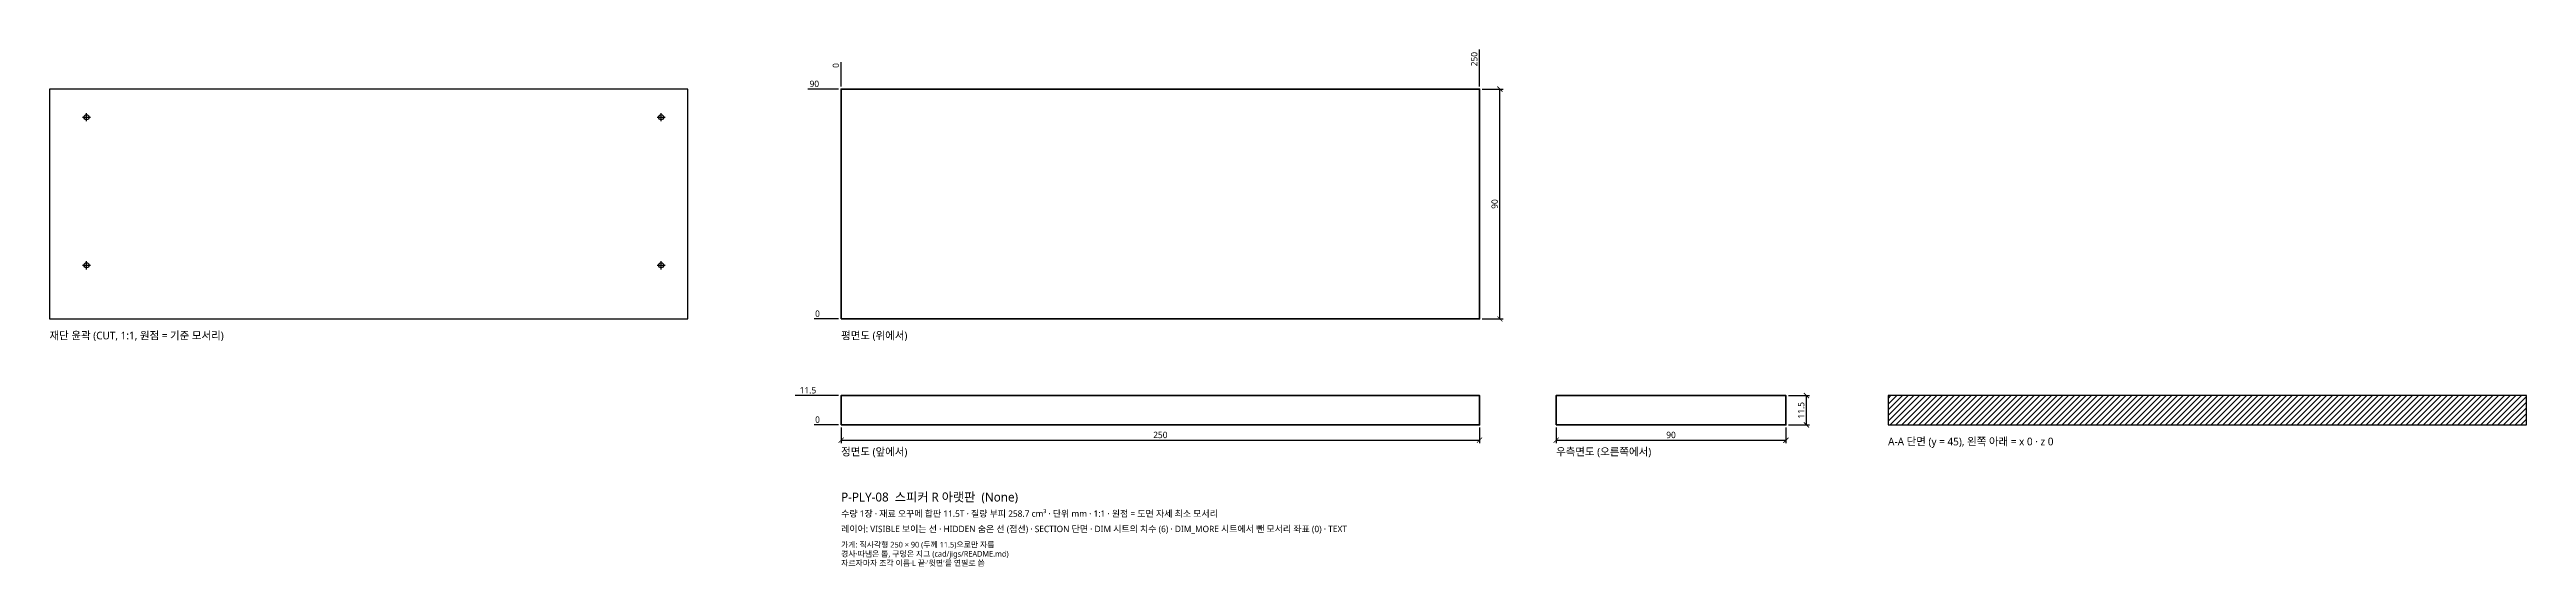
# Model space of a CAD drawing. Header units: millimetres. Extents: x -310 to 660, y -55 to 147.
import ezdxf

# ---------------------------------------------------------------- set-up
doc = ezdxf.new("R2010")
doc.units = ezdxf.units.MM
doc.layers.add('CUT', color=1, linetype='CONTINUOUS')
doc.layers.add('MARK', color=30, linetype='CONTINUOUS')
for name, color, linetype, lineweight in [('DIM', 4, 'CONTINUOUS', 13), ('SECTION', 5, 'CONTINUOUS', 25), ('TEXT', 7, 'CONTINUOUS', 18), ('VISIBLE', 7, 'CONTINUOUS', 35)]:
    doc.layers.add(name, color=color, linetype=linetype, lineweight=lineweight)
doc.styles.add('KR', font='malgun.ttf')
doc.dimstyles.new('TOCCATA', dxfattribs={"dimtxt": 2.5, "dimasz": 2, "dimexe": 1.2, "dimexo": 1, "dimgap": 0.8, "dimtad": 1, "dimdsep": 46, "dimtxsty": 'KR', "dimblk": 'ARCHTICK', "dimcen": 2.5, "dimazin": 3, "dimtfac": 0.5, "dimtmove": 2, "dimatfit": 3})

# ---------------------------------------------------------------- blocks, each defined once
blk = doc.blocks.new('_ARCHTICK')
at = {"color": 0, "linetype": 'BYBLOCK', "const_width": 0.15}
blk.add_lwpolyline([(-0.5, -0.5), (0.5, 0.5)], dxfattribs=at)

msp = doc.modelspace()

# ---------------------------------------------------------------- hatches: boundary and pattern name
at = {"layer": 'SECTION'}
h = msp.add_hatch(dxfattribs=at)
h.set_pattern_fill('ANSI31', scale=0.5)
h.paths.add_polyline_path([(660, 11.5), (410, 11.5), (410, 0), (660, 0)])

# ---------------------------------------------------------------- linework, layer by layer
at = {"layer": 'CUT'}
msp.add_lwpolyline([(-60, 131.5), (-310, 131.5), (-310, 41.5), (-60, 41.5)], close=True, dxfattribs=at)
at = {"layer": 'MARK'}
for p, q in [((-297.1, 120.5), (-293.9, 120.5)), ((-295.5, 118.9), (-295.5, 122.1)), ((-72.1, 120.5), (-68.9, 120.5)), ((-70.5, 118.9), (-70.5, 122.1)), ((-297.1, 62.5), (-293.9, 62.5)), ((-295.5, 60.9), (-295.5, 64.1)), ((-72.1, 62.5), (-68.9, 62.5)), ((-70.5, 60.9), (-70.5, 64.1))]:
    msp.add_line(p, q, dxfattribs=at)
for centre in [(-295.5, 120.5), (-70.5, 120.5), (-295.5, 62.5), (-70.5, 62.5)]:
    msp.add_circle(centre, 1, dxfattribs=at)
at = {"layer": 'SECTION'}
msp.add_lwpolyline([(660, 11.5), (410, 11.5), (410, 0), (660, 0)], close=True, dxfattribs=at)
at = {"layer": 'VISIBLE'}
for points in [[(0, 41.5), (0, 131.5), (250, 131.5), (250, 41.5), (0, 41.5)], [(0, 0), (0, 11.5), (250, 11.5), (250, 0), (0, 0)], [(280, 0), (280, 11.5), (370, 11.5), (370, 0), (280, 0)]]:
    msp.add_lwpolyline(points, dxfattribs=at)

# ---------------------------------------------------------------- texts
at = {"layer": 'CUT', "style": 'KR'}
msp.add_text('재단 윤곽 (CUT, 1:1, 원점 = 기준 모서리)', height=3, dxfattribs=at).set_placement((-310, 33.5))
at = {"layer": 'TEXT', "style": 'KR'}
for s, height, p in [('평면도 (위에서)', 3, (0, 33.5)), ('정면도 (앞에서)', 3, (0, -12)), ('우측면도 (오른쪽에서)', 3, (280, -12)), ('A-A 단면 (y = 45), 왼쪽 아래 = x 0 · z 0', 3, (410, -8)), ('P-PLY-08  스피커 R 아랫판  (None)', 3.5, (0, -30)), ('수량 1장 · 재료 오꾸메 합판 11.5T · 질량 부피 258.7 cm³ · 단위 mm · 1:1 · 원점 = 도면 자세 최소 모서리', 2.5, (0, -36)), ('가게: 직사각형 250 × 90 (두께 11.5)으로만 자름', 2.2, (0, -48)), ('레이어: VISIBLE 보이는 선 · HIDDEN 숨은 선 (점선) · SECTION 단면 · DIM 시트의 치수 (6) · DIM_MORE 시트에서 뺀 모서리 좌표 (0) · TEXT', 2.5, (0, -42)), ("자르자마자 조각 이름·L 끝·'윗면'를 연필로 씀", 2.2, (0, -55.2)), ('경사·따냄은 톱, 구멍은 지그 (cad/jigs/README.md)', 2.2, (0, -51.6))]:
    msp.add_text(s, height=height, dxfattribs=at).set_placement(p)

# ---------------------------------------------------------------- dimensions: what is measured, and where the dimension line sits
at = {"layer": 'DIM'}
for feature_location, offset, dtype, origin in [((250, 131.5), (0, 8), 1, (0, 41.5)), ((0, 131.5), (0, 8), 1, (0, 41.5)), ((0, 131.5), (-8, 0), 0, (0, 41.5)), ((0, 41.5), (-8, 0), 0, (0, 41.5)), ((0, 11.5), (-8, 0), 0, (0, 0)), ((0, 0), (-8, 0), 0, (0, 0))]:
    msp.add_ordinate_dim(feature_location=feature_location, offset=offset, dtype=dtype, origin=origin, dimstyle='TOCCATA', dxfattribs=at).render()
for base, p1, p2 in [((258, 41.5), (250, 41.5), (250, 131.5)), ((378, 0), (370, 0), (370, 11.5))]:
    msp.add_linear_dim(base=base, p1=p1, p2=p2, angle=90, dimstyle='TOCCATA', dxfattribs=at).render()
for base, p1, p2 in [((0, -6), (0, 0), (250, 0)), ((280, -6), (280, 0), (370, 0))]:
    msp.add_linear_dim(base=base, p1=p1, p2=p2, dimstyle='TOCCATA', dxfattribs=at).render()

doc.saveas('drawing.dxf')
